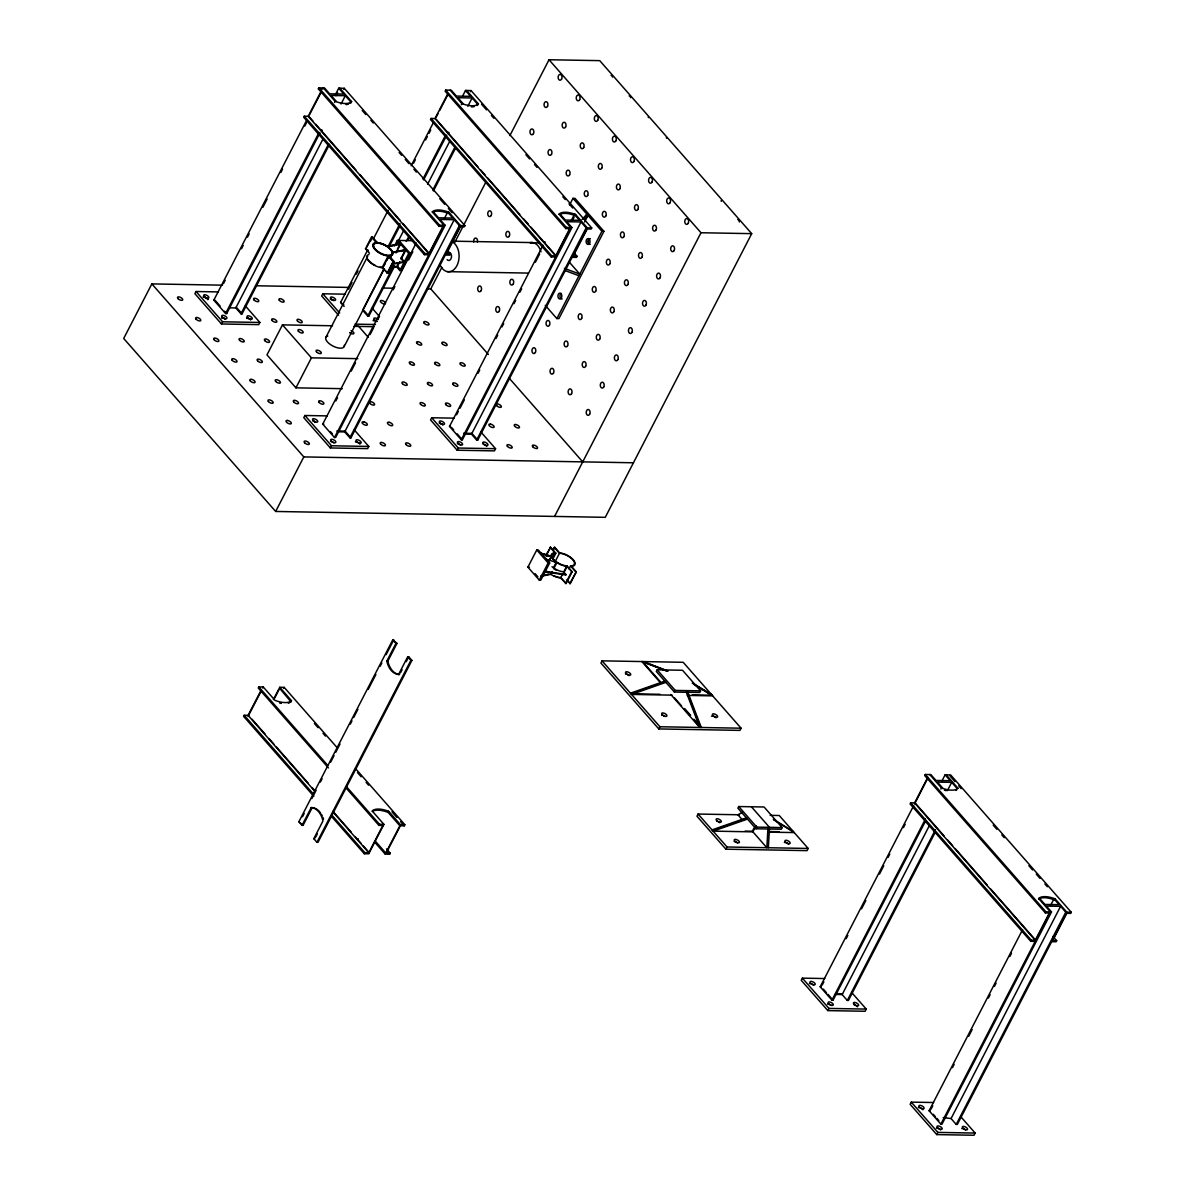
<?xml version="1.0" encoding="UTF-8"?>
<svg xmlns="http://www.w3.org/2000/svg" width="1195" height="1195" viewBox="0 0 1195 1195"><rect width="100%" height="100%" fill="white"/><g stroke="black" fill="none" stroke-linecap="round" stroke-linejoin="round"><path stroke-width="1.5" d="M767.892 828.986L766.846 847.718L752.372 831.242L745.127 831.108M768.37 847.733L769.416 829.016M222.509 285.172L151.855 283.902L123.697 338.469L275.657 511.46L605.282 517.33L751.7 233.652L599.741 60.646L549.028 59.75L509.892 135.573M218.386 291.909L196.01 291.52L194.89 293.701L221.478 323.979L258.762 324.637L259.883 322.456L245.378 305.935M313.419 121.651L308.728 116.288L304.292 116.214L303.724 117.304L424.389 254.669L428.826 254.759M443.464 226.393L439.028 226.303L318.363 88.938L318.931 87.847L324.472 87.952L329.641 93.822L343.891 94.076L338.723 88.206L335.302 94.838M320.633 92.224L308.22 116.288L428.885 253.654L442.957 226.378M319.976 132.839L226.706 313.553L225.586 313.538L213.83 300.139L306.458 120.68M309.55 114.69L321.141 92.224M223.51 283.588L225.213 280.272M241.48 248.769L243.183 245.453M247.47 237.163L249.172 233.847M262.87 207.318L267.142 199.027M280.84 172.498L282.543 169.182M304.8 126.073L306.503 122.756M335.974 95.734L337.632 92.523M339.275 89.311L339.843 88.221L351.599 101.605L351.046 102.695A19.762 8.694 27.3 0 1 350.344 103.293M225.586 313.538L319.065 132.421M334.555 102.412L335.123 101.321A19.762 8.694 27.3 0 0 351.599 101.605L350.493 101.59L345.325 95.719L331.09 95.466L336.243 101.336L335.123 101.321L323.367 87.922L322.799 89.013L318.363 88.938M221.478 323.979L222.614 321.784L259.883 322.456M343.712 89.386L344.279 88.296L464.945 225.661L464.377 226.766L459.941 226.677M228.678 307.802L235.803 307.937L323.083 138.829M341.053 104.01L345.325 95.719M235.803 307.937L240.957 313.807L328.237 144.7M240.957 313.807L242.077 313.822L329.596 144.237M332.568 325.772L282.468 324.876L266.978 354.885L295.927 387.837L342.308 388.674M345.161 294.179L322.799 293.776L321.664 295.957L338.588 315.226M478 166.941L435.503 118.559L431.066 118.469L430.499 119.56L551.164 256.94L555.6 257.015M462.943 95.436L465.512 90.462L470.666 96.332L456.415 96.078L451.262 90.208L445.705 90.103L445.137 91.193L565.803 228.574L570.239 228.648M369.449 253.235L365.506 248.739L371.555 237.013L377.5 242.645M366.76 247.275L372.063 237.013L377.306 242.988M370.301 241.42L372.571 237.028M295.927 387.837L311.417 357.828L357.798 358.664M447.423 94.48L434.995 118.544L555.66 255.909L569.731 228.633M344.13 306.413L340.605 302.41L367.806 249.71M373.751 238.193L388.196 210.2M411.14 165.746L433.232 122.936M436.324 116.946L437.982 113.734M439.64 110.537L447.931 94.48M348.567 289.16L351.987 282.528M356.274 274.238L357.977 270.921M413.604 163.162L415.322 159.846M425.584 139.949L427.302 136.633M429.005 133.317L430.723 130.001M325.757 337.573L367.642 256.417M466.065 91.567L466.618 90.476L478.388 103.86L477.821 104.951A19.762 8.694 27.3 0 1 477.119 105.548M388.061 246.633L399.952 223.584M422.896 179.13L445.003 136.32M461.345 104.667L461.897 103.577A19.762 8.694 27.3 0 0 478.388 103.86L477.268 103.845L472.115 97.975L457.864 97.721L463.018 103.592L461.897 103.577L450.142 90.193M389.421 246.17L399.698 226.288M423.657 179.862L446.766 135.095M470.501 91.656L471.069 90.566L591.734 227.931L591.166 229.022L586.73 228.932M327.281 415.89L304.919 415.502L303.799 417.682L330.388 447.961L367.657 448.618L368.792 446.437L354.288 429.916M387.046 260.151L389.197 255.969L394.141 261.571L388.076 273.311L382.131 267.68L388.196 255.939L386.403 255.745A11.143 4.899 27.3 0 1 374.588 249.143A11.143 4.899 27.3 0 1 375.006 242.764L376.485 242.63L371.555 237.013M385.313 263.498L382.684 267.74L388.748 256.014L390.675 255.82A11.143 4.899 27.3 0 0 392.961 252.772L391.109 249.441L387.06 246.065A11.143 4.899 27.3 0 0 379.293 242.854L376.948 242.585M394.455 245.961L397.323 240.419L413.336 240.703M383.968 268.741L362.578 310.192L367.731 316.063L368.852 316.077L394.35 266.694M396.815 243.87L403.656 230.62M427.616 184.194L449.858 141.085M467.828 106.265L472.115 97.975M344.19 346.505L384.372 268.666M390.003 258.21L392.169 254.012M397.352 249.247L400.22 243.705L387.285 246.23M395.993 252.982L395.918 252.025M396.994 251.055L400.579 244.124L387.852 246.648L400.22 243.705M387.06 273.282L393.125 261.556L394.141 261.571M367.731 316.063L393.409 266.321M406.24 241.45L408.81 236.476M432.769 190.065L455.026 146.955M407.943 240.344L409.646 237.058M433.441 190.946L455.534 148.15M398.846 240.434L410.243 253.415L401.371 270.593L399.847 270.578L396.591 266.858L398.025 264.095M391.9 265.813L396.949 267.277L399.817 261.735M401.251 258.957L405.822 250.099L392.737 252.205L405.463 249.68L400.878 258.538L404.134 262.258L391.93 264.259M399.847 270.578L408.72 253.385L410.243 253.415M275.657 511.46L303.814 456.908L633.44 462.779M464.945 225.661L459.388 225.571L454.234 219.701L439.984 219.447L445.137 225.317L335.616 437.534L334.495 437.519L322.74 424.12L416.218 243.018M335.825 400.937L337.543 397.621M351.24 371.092L355.512 362.802M370.062 334.615L373.482 327.983M377.769 319.692L379.472 316.376M393.17 289.847L394.873 286.531M408.57 260.002L412.843 251.727M424.389 254.669L424.957 253.579L429.393 253.669M439.028 226.303L439.596 225.213L445.137 225.317M444.211 218.819L447.632 212.187L448.752 212.202L460.508 225.586L350.971 437.803L349.866 437.788L344.698 431.918L337.573 431.783M334.495 437.519L444.032 225.302L432.276 211.903L433.382 211.933L438.535 217.804L452.785 218.058L447.632 212.187M330.388 447.961L331.523 445.765L368.792 446.437M344.698 431.918L454.234 219.701M349.866 437.788L459.388 225.571M446.377 253.967L460.448 226.691M427.048 288.817L430.768 288.876L441.821 267.456M454.593 242.719L486.066 181.73M447.841 251.234L450.306 254.042L449.738 255.132L445.302 255.043M248.62 715.357L244.183 715.282L243.616 716.373L313.807 796.273M290.236 702.361A19.762 8.694 27.3 0 0 290.938 701.764L291.505 700.673A19.762 8.694 27.3 0 1 275.029 700.375L263.258 686.991L258.822 686.916L258.269 688.006L328.446 767.907M261.361 689.679L248.112 715.357L314.599 791.045M248.052 716.447L261.048 691.293M262.706 688.081L263.258 686.991M273.386 699.613L279.75 687.289L284.186 687.364L337.124 747.637M274.716 698.014L278.853 689.993M283.618 688.454L284.186 687.364M454.07 418.16L431.709 417.757L430.573 419.938L457.162 450.216L494.446 450.873L495.566 448.693L481.062 432.187M591.734 227.931L586.177 227.827L581.024 221.956L566.774 221.702L571.927 227.573L462.39 439.79L461.27 439.775L449.514 426.391L542.993 245.274M456.624 414.799L458.327 411.483M460.045 408.167L464.317 399.877M478.015 373.348L479.733 370.032M495.985 338.529L497.703 335.212M501.975 326.922L503.692 323.606M513.955 303.724L515.672 300.408M519.944 292.118L521.662 288.802M535.345 262.273L539.632 253.982M569.567 204.928L572.973 198.34L575.004 198.37L603.938 231.322L558.887 318.617L556.87 318.572L545.249 305.367M551.164 256.94L551.731 255.849L556.168 255.924M565.803 228.574L566.37 227.468L571.927 227.573M570.986 221.075L574.422 214.443L575.527 214.458L587.283 227.842L477.761 440.059L476.641 440.044L471.487 434.173L464.362 434.054M572.48 220.373L574.138 217.161M461.27 439.775L570.807 227.558L559.051 214.174L560.171 214.189L565.325 220.059L579.575 220.313L574.422 214.443M457.162 450.216L458.297 448.035L495.566 448.693M471.487 434.173L581.024 221.956M585.206 217.49L586.894 214.189L581.965 219.611M584.893 219.761L587.447 214.816L583.743 218.879M584.579 222.016L587.985 215.429L584.28 219.492M476.641 440.044L586.177 227.827M573.152 256.223L587.238 228.947M574.616 253.489L577.08 256.298L576.528 257.388L572.091 257.313M556.87 318.572L601.921 231.292L603.938 231.322M320.499 812.839A19.762 13.25 -89 0 0 312.224 807.611L303.067 825.342L302.051 825.327L298.884 821.727L392.796 639.788L396.979 643.403L387.822 661.134L386.807 661.119L395.963 643.388L396.979 643.403M302.469 816.782L304.172 813.466M311.85 798.589L316.122 790.313M320.394 782.038L322.097 778.737M330.642 762.201L334.047 755.584M335.765 752.267L340.022 744.007M350.269 724.155L351.972 720.854M353.69 717.538L357.947 709.262M368.194 689.425L375.887 674.533M380.144 666.272L381.862 662.956M386.119 654.681L393.812 639.803M302.051 825.327L311.208 807.596L312.224 807.611M386.807 661.119A19.762 13.25 -89 0 0 398.562 674.503L407.719 656.772L408.735 656.787L411.902 660.402L317.989 842.341L316.974 842.311L313.807 838.711L322.964 820.98A19.762 13.25 -89 0 0 311.208 807.596M315.659 837.127L317.317 833.901M400.415 672.904L402.073 669.693M406.24 661.627L408.735 656.787M316.974 842.311L410.886 660.372L411.902 660.402M331.045 815.901L364.281 853.738L364.848 852.647L369.285 852.722L363.399 846.03M345.684 787.52L378.935 825.372L379.487 824.281L383.924 824.356L368.717 853.827L364.281 853.738M388.091 812.361L388.644 811.271L400.415 824.655L404.851 824.729L404.283 825.82L399.847 825.745L388.091 812.361A19.762 8.694 27.3 0 0 372.317 811.465M382.863 825.446L368.777 852.722L333.076 812.077M527.891 567.147L536.764 549.969L538.288 549.984L549.685 562.964L540.812 580.143L539.289 580.128L527.891 567.147L529.415 567.177M554.57 516.434L700.987 232.741L751.7 233.652M374.618 842.072L385.208 854.111L400.415 824.655M386.269 853.036L400.355 825.76M385.208 854.111L389.645 854.186L390.197 853.096L386.508 848.898M546.264 554.585L550.566 547.265L555.809 553.24L552.777 559.096M546.772 554.599L550.566 547.265M549.416 556.272L546.205 556.302M552.702 550.268L554.719 547.34L559.648 552.956L561.441 553.151A11.143 4.899 27.3 0 1 573.256 559.753A11.143 4.899 27.3 0 1 572.823 566.131L571.344 566.266L576.289 571.882L570.224 583.623L566.579 580.023M553.21 550.268L554.719 547.34M549.132 560.41L551.298 556.213L541.186 553.285L551.448 556.631L549.282 560.813M539.289 580.128L548.161 562.935L549.685 562.964M552.822 557.064L554.988 552.867L550.058 547.25M552.419 558.692L554.689 554.286M554.913 562.098L559.454 553.3L554.211 547.325M553.449 567.774L555.615 563.577M552.299 571.539L550.85 574.332L541.156 576.229M554.017 568.193L556.9 562.606L546.429 559.26M562.8 573.719L560.634 577.917L566.071 583.548L572.121 571.808L566.878 565.847A10.456 4.601 27.3 0 1 559.768 563.891L557.393 562.576A10.456 4.601 27.3 0 1 551.851 556.272L551.941 554.988A10.456 4.601 27.3 0 1 555.809 553.24M563.517 572.33L566.684 566.191L572.121 571.808M564.219 572.121L567.237 566.251L564.891 565.982A11.143 4.899 27.3 0 1 557.139 562.77L553.076 559.394L551.239 556.048A11.143 4.899 27.3 0 1 553.509 553.016L555.451 552.822M552 566.729L554.241 568.357A11.143 4.899 27.3 0 0 562.009 571.583L563.801 571.778L565.922 575.064L545.114 571.822M569.014 568.835L570.523 565.907A10.456 4.601 27.3 0 0 572.749 559.738A10.456 4.601 27.3 0 0 559.454 553.3M565.564 583.533L571.613 571.808M569.716 583.608L576.289 571.882M602.041 660.85L600.921 663.031L658.803 728.935L739.944 730.384L741.079 728.203L683.182 662.299L602.041 660.85L659.939 726.754L741.079 728.203M657.16 669.812L656.309 671.456L674.398 692.054L699.762 692.502L700.599 690.859L682.509 670.261L657.16 669.812L675.25 690.411L700.599 690.859M674.398 692.054L675.25 690.411M658.803 728.935L659.939 726.754M739.421 814.781L698.089 814.049L696.969 816.23L725.903 849.182L807.043 850.631L808.178 848.45L779.23 815.498L770.178 815.334M738.734 806.535L737.883 808.178L755.972 828.777L781.336 829.225L782.172 827.582L764.083 806.998L738.734 806.535L756.823 827.134L782.172 827.582M725.903 849.182L727.038 847.001L808.178 848.45M752.372 831.242L753.985 828.105M756.151 825.581L752.91 831.854L713.101 831.137L747.472 819.098M755.972 828.777L756.823 827.134M824.744 978.541L802.383 978.152L801.247 980.333L827.851 1010.611L865.12 1011.269L866.241 1009.088L851.736 992.567M944.065 835.917L915.086 802.92L910.65 802.846L910.082 803.936L1030.747 941.301L1035.184 941.391M941.675 781.47L945.096 774.838L950.249 780.708L935.999 780.454L930.845 774.584L925.288 774.48L924.721 775.57L1045.386 912.935L1049.822 913.025M927.828 777.243L914.578 802.92L1035.243 940.286L1049.315 913.01M925.483 821.129L833.064 1000.185L831.944 1000.17L820.188 986.771L913.667 805.669M914.519 804.026L927.499 778.856M822.16 985.143L823.878 981.827M846.12 938.717L847.838 935.401M861.52 908.872L865.807 900.582M879.49 874.053L883.777 865.763M888.049 857.472L889.767 854.156M903.45 827.627L905.168 824.311M831.944 1000.17L925.423 819.053M940.928 789.044L941.481 787.953A19.762 8.694 27.3 0 0 957.972 788.237L946.201 774.853M827.851 1010.611L828.971 1008.416L866.241 1009.088M835.036 994.434L842.161 994.569L929.441 825.461M947.411 790.642L951.698 782.352L956.851 788.222L957.972 788.237M842.161 994.569L847.315 1000.439L935.461 829.674M935.117 832.512L848.435 1000.454L847.315 1000.439M933.653 1102.522L911.277 1102.134L910.157 1104.314L936.746 1134.593L974.03 1135.25L975.15 1133.069L960.646 1116.548M1066.313 913.309L1070.75 913.398L1071.303 912.293L1065.761 912.203L1060.592 906.333L1046.357 906.079L1051.51 911.949L941.974 1124.166L940.853 1124.151L929.098 1110.753L1022.576 929.65M931.069 1109.124L932.787 1105.808M952.46 1067.673L954.178 1064.357M968.727 1036.17L972.147 1029.537M988.399 998.034L990.117 994.718M994.389 986.428L996.107 983.112M1009.79 956.583L1011.508 953.266M1030.747 941.301L1031.315 940.211L1035.751 940.301L990.789 889.11M1045.386 912.935L1045.954 911.845L1051.51 911.949M1050.569 905.451L1053.99 898.819L1055.11 898.834L1066.866 912.218L957.344 1124.435L956.224 1124.42L951.071 1118.55L943.214 1117.594M940.853 1124.151L1050.39 911.934L1038.634 898.535L1039.74 898.565L1044.908 904.436L1059.158 904.69L1053.99 898.819M936.746 1134.593L937.881 1132.397L975.15 1133.069M951.071 1118.55L1060.592 906.333M956.224 1124.42L1065.761 912.203M1052.735 940.599L1066.821 913.324M1052.974 936.462L1056.664 940.674L1056.096 941.765L1051.66 941.675M742.364 812.376L737.898 814.766L742.543 820.039M630.452 693.19L664.808 681.135M665.361 681.747L630.99 693.802L659.939 694.31M665.899 682.36L631.528 694.414L672.098 695.146M712.026 829.913L746.382 817.858M712.564 830.525L746.935 818.47M541.454 576.02L548.505 574.332M541.186 575.721L548.46 574.272M392.886 252.608L405.822 250.099M392.214 263.707L404.418 261.705L401.161 258M338.723 88.206L344.279 88.296M465.512 90.462L471.069 90.566M452.039 241.151L532.865 242.6M530.177 242.779L539.408 242.943M365.506 248.739L368.493 251.01M445.869 253.952L450.306 254.042M572.644 256.223L577.08 256.298M447.378 271.653L528.19 273.087M255.984 285.769L348.955 287.427M382.415 288.025L393.573 288.219M213.83 300.139L214.951 300.169L220.104 306.039M340.605 302.41L343.787 304.77M354.975 324.144L375.484 324.517M354.825 326.175L358.545 326.235L368.194 337.229M353.854 326.325L374.349 326.698M322.74 424.12L323.845 424.15M449.514 426.391L450.635 426.406M336.856 430.962L345.101 431.111L350.971 437.803M463.63 433.232L471.876 433.367L477.761 440.059M398.562 674.503L399.578 674.518A19.762 13.25 -89 0 1 387.822 661.134M692.219 694.892L712.13 695.251L692.249 683.137M687.334 695.415L712.668 695.863L694.31 684.69M279.69 688.38L290.938 701.764M945.096 774.838L950.637 774.928L1071.303 912.293M951.698 782.352L937.448 782.098L942.601 787.968L941.481 787.953L929.725 774.554M298.884 821.727L303.067 825.342M768.37 831.526L779.23 831.72M768.908 832.138L794.242 832.586L773.807 819.86M378.935 825.372L383.371 825.446M313.807 838.711L314.823 838.726M390.197 853.096L385.761 853.021L375.185 840.981M1052.227 940.584L1056.664 940.674M820.188 986.771L821.309 986.801M835.962 993.643L842.55 993.762M929.098 1110.753L930.218 1110.782M382.131 267.68L380.354 267.471A11.143 4.899 27.3 0 1 368.523 260.868A11.143 4.899 27.3 0 1 368.956 254.505M561.187 577.977L558.842 577.708A11.143 4.899 27.3 0 1 551.074 574.496L550.283 573.914M545.398 571.285L566.191 574.511M440.507 423.374L439.252 423.135L441.866 424.031M393.289 265.887L396.591 266.858M541.544 553.688L551.448 556.631M391.826 265.604L396.949 267.277M564.428 268.367L579.814 274.118L569.358 262.228M565.295 270.638L578.963 275.746M643.373 661.582L668.11 671.067M667.348 671.052L642.611 661.567L660.372 681.777M666.586 671.037L641.849 661.552L660.79 683.107M440.537 423.388L442.927 424.912L441.881 424.046M315.077 421.775C309.415 419.191 317.153 422.955 315.107 421.79M693.234 683.45L711.593 694.624M773.27 819.247L793.151 831.361M549.028 59.75L700.987 232.741M572.973 198.34L601.921 231.292M481.585 104.264L486.499 109.865M491.429 115.482L493.893 118.29M525.905 154.723L529.594 158.935M534.523 164.537L536.988 167.345M562.845 196.772L565.31 199.58M568.999 203.792L572.689 207.99M445.705 90.103L566.37 227.468M480.465 169.735L485.379 175.336M487.844 178.145L519.81 214.532M523.5 218.745L528.414 224.331M530.879 227.14L554.988 254.58M431.066 118.469L551.731 255.849M950.085 776.018L954.999 781.635M958.704 785.832L961.168 788.64M993.179 825.088L996.869 829.285M1001.798 834.902L1004.263 837.695M1028.88 865.733L1032.57 869.945M1036.274 874.143L1039.964 878.355M1044.893 883.956L1047.358 886.765M362.19 110.418L365.879 114.615M370.808 120.232L373.273 123.025M399.13 152.467L401.595 155.275M405.284 159.473L408.974 163.685M413.903 169.287L416.368 172.095M439.76 198.728L444.689 204.33M448.379 208.542L452.068 212.74M925.288 774.48L1045.954 911.845M318.931 87.847L439.596 225.213M947.74 840.115L952.669 845.716M955.119 848.51L987.1 884.912M315.779 124.325L356.14 170.287M359.829 174.485L400.415 220.672M402.864 223.48L428.213 252.324M910.65 802.846L1031.315 940.211M304.292 116.214L424.957 253.579M397.323 240.419L408.72 253.385M430.768 288.876L488.367 354.452M509.189 378.173L582.727 461.882M388.375 255.596L393.633 261.571L387.568 273.296L382.325 267.322A10.456 4.601 27.3 0 1 380.129 267.068M397.95 266.709L401.371 270.593M388.196 255.939L393.125 261.556M366.014 248.754L368.448 251.533M372.153 308.205L379.412 316.451M364.146 310.73L368.852 316.077M451.665 427.586L453.727 429.931M457.237 433.919L462.39 439.79M570.523 565.907L575.781 571.882M322.799 293.776L339.724 313.045M431.709 417.757L458.297 448.035M684.69 708.62L690.62 715.357M694.161 719.405L701.271 727.486L687.842 692.293M674.473 697.835L681.568 705.916M683.943 708.62L689.859 715.357M693.399 719.39L700.509 727.471L687.08 692.278M670.798 694.504L699.747 727.456L686.318 692.263M568.252 581.367L570.224 583.623M536.764 549.969L548.161 562.935M566.071 583.548L560.828 577.573A10.456 4.601 27.3 0 1 553.718 575.631M751.401 806.774L769.49 827.358M535.121 573.66L537.914 576.856M282.468 324.876L311.417 357.828M698.089 814.049L727.038 847.001M236.192 307.13L242.077 313.822M823.37 989.146L826.462 992.672M827.911 994.315L833.064 1000.185M933.31 1114.293L935.371 1116.653M936.82 1118.296L938.882 1120.641M224.645 311.208L226.706 313.553M330.462 431.664L332.524 434.009M802.383 978.152L828.971 1008.416M911.277 1102.134L937.881 1132.397M196.01 291.52L222.614 321.784M304.919 415.502L331.523 445.765M151.855 283.902L303.814 456.908M392.796 639.788L395.963 643.388M407.719 656.772L410.886 660.372M355.602 768.669L404.851 824.729M314.404 723.498L318.094 727.71M323.023 733.312L325.488 736.12M357.499 772.553L361.189 776.765M366.118 782.366L368.583 785.175M391.975 811.808L396.889 817.41M400.594 821.622L404.283 825.82M279.75 687.289L291.505 700.673M383.924 824.356L372.168 810.972A19.762 8.694 27.3 0 1 388.644 811.271M258.822 686.916L327.774 765.412M346.251 786.429L379.487 824.281M387.18 851.393L389.645 854.186M252.145 719.375L265.305 734.342M268.995 738.555L273.909 744.141M276.374 746.95L308.34 783.352M312.029 787.55L314.494 790.343M332.927 811.345L351.375 832.347M355.064 836.545L361.054 843.356M244.183 715.282L313.135 793.779M331.598 814.811L364.848 852.647M483.303 444.256A2.913 1.285 27.3 0 1 486.709 446.422M388.987 363.594A2.913 1.285 27.3 0 1 388.046 364.848M457.341 443.733A2.913 1.285 27.3 0 1 460.568 445.063M355.408 441.971A2.913 1.285 27.3 0 1 359.934 444.167M330.567 441.463A2.913 1.285 27.3 0 1 331.164 441.538M331.837 441.717A2.913 1.285 27.3 0 1 333.778 442.807M373.273 320.828A2.913 1.285 27.3 0 1 376.784 321.515M221.508 317.945A2.913 1.285 27.3 0 1 225.243 319.229L225.347 319.274A2.913 1.285 27.3 0 0 221.658 317.482M246.872 318.408A2.913 1.285 27.3 0 1 250.591 319.692M331.314 299.631A2.913 1.285 27.3 0 1 333.345 300.468M385.358 303.754A2.913 1.285 27.3 0 1 381.1 302.484A2.913 1.285 27.3 0 1 381.817 300.498A2.913 1.285 27.3 0 1 385.582 303.127M203.927 297.301A2.913 1.285 27.3 0 1 207.153 298.645L207.616 299.094A2.913 1.285 27.3 0 1 207.945 299.542M203.06 296.943A2.913 1.285 27.3 0 1 207.258 298.675L207.586 299.138A2.913 1.285 27.3 0 1 207.736 299.557M473.788 242.107A2.913 1.942 -89 0 1 475.61 238.059A2.913 1.942 -89 0 1 477.388 242.062M562.158 298.944A2.913 1.942 -89 0 1 560.022 296.838A2.913 1.942 -89 0 1 561.172 293.387M589.957 238.641A2.913 1.942 -89 0 0 588.254 241.539A2.913 1.942 -89 0 0 589.807 244.392A2.913 1.942 -89 0 1 588.254 241.539A2.913 1.942 -89 0 1 589.822 238.641M737.688 219.492A2.913 1.942 -89 0 1 738.973 220.582M739.227 221.239A2.913 1.942 -89 0 1 739.346 221.971M721.138 200.64A2.913 1.942 -89 0 1 721.257 201.372M666.257 137.679A2.913 1.942 -89 0 1 666.616 138.202M648.168 117.08A2.913 1.942 -89 0 1 648.512 117.618M629.138 95.914A2.913 1.942 -89 0 1 629.631 96.108M630.422 97.019A2.913 1.942 -89 0 1 630.676 97.676M611.048 75.33A2.913 1.942 -89 0 1 611.974 75.882M612.333 76.42A2.913 1.942 -89 0 1 612.587 77.078M351.031 330.701A2.913 1.285 27.3 0 1 353.825 333.599A2.913 1.285 27.3 0 1 349.612 332.613M344.279 345.25A10.262 4.511 27.3 0 1 332.255 345.684A10.262 4.511 27.3 0 1 327.774 336.034M556.497 570.314A11.143 4.899 27.3 0 1 553.957 568.91M375.215 265.38A10.456 4.601 27.3 0 1 367.866 259.255M367.298 257.747A10.456 4.601 27.3 0 1 367.388 256.462M447.752 252.608A4.108 2.748 -89 0 1 451.516 256.895A4.108 2.748 -89 0 1 447.094 259.659M530.177 242.63A15.386 10.307 -89 0 1 541.006 251.861M452.8 242.137A15.386 10.307 -89 0 1 456.923 265.649A15.386 10.307 -89 0 1 440.567 265.843M625.448 673.905A2.913 1.285 27.3 0 1 629.138 675.698M661.627 715.103A2.913 1.285 27.3 0 1 662.239 715.163M662.911 715.357A2.913 1.285 27.3 0 1 664.853 716.432M711.473 716.223A2.913 1.285 27.3 0 1 716.029 717.792M716.671 820.995A2.913 1.285 27.3 0 1 719.763 822.728M734.163 841.534A2.913 1.285 27.3 0 1 737.375 842.863M784.368 842.475A2.913 1.285 27.3 0 1 788.566 844.223M809.418 983.575A2.913 1.285 27.3 0 1 813.616 985.307M827.508 1004.173A2.913 1.285 27.3 0 1 831.242 1005.458M853.977 1004.636A2.913 1.285 27.3 0 1 857.383 1006.817M1038.634 898.535A19.762 8.694 27.3 0 1 1055.11 898.834M1038.769 899.043A19.762 8.694 27.3 0 1 1054.543 899.925M936.417 1128.155A2.913 1.285 27.3 0 1 940.614 1129.887M961.766 1128.603A2.913 1.285 27.3 0 1 965.5 1129.887M918.328 1107.556A2.913 1.285 27.3 0 1 922.854 1109.752M357.529 839.338A19.762 8.694 27.3 0 1 358.231 838.756M289.369 702.854A19.762 8.694 27.3 0 1 288.353 703.228M281.408 703.392A19.762 8.694 27.3 0 1 279.735 703.078M321.41 814.243A19.762 13.25 -89 0 1 322.217 815.782M322.919 817.425A19.762 13.25 -89 0 1 323.516 819.172M956.702 789.925A19.762 8.694 27.3 0 1 955.836 790.418M946.201 790.642A19.762 8.694 27.3 0 1 944.468 790.209M247.007 317.945A2.913 1.285 27.3 0 1 250.696 319.722M432.276 211.903A19.762 8.694 27.3 0 1 448.752 212.202L448.185 213.293A19.762 8.694 27.3 0 0 433.277 211.918M348.462 104.159A19.762 8.694 27.3 0 1 346.012 104.577M322.262 130.315A19.762 8.694 27.3 0 1 320.484 129.687M330.343 299.153A2.913 1.285 27.3 0 1 333.569 300.483M373.288 320.245A2.913 1.285 27.3 0 1 377.008 321.53M544.412 242.54A19.762 8.694 27.3 0 1 545.114 241.943M449.051 132.585A19.762 8.694 27.3 0 1 447.259 131.943M474.086 106.684A19.762 8.694 27.3 0 1 471.383 106.878M559.051 214.174A19.762 8.694 27.3 0 1 575.527 214.458L574.974 215.548A19.762 8.694 27.3 0 0 560.052 214.174M376.709 321.261A2.913 1.285 27.3 0 1 373.915 318.348A2.913 1.285 27.3 0 1 378.143 319.349M392.333 252.563L392.244 253.848A10.456 4.601 27.3 0 1 381.28 253.654A10.456 4.601 27.3 0 1 373.452 244.736A10.456 4.601 27.3 0 1 384.417 244.93L386.792 246.26A10.456 4.601 27.3 0 1 392.333 252.563M515.896 424.554L515.314 424.494A2.913 1.285 27.3 0 0 514.522 425.988A2.913 1.285 27.3 0 0 517.808 427.93L518.391 427.989A2.913 1.285 27.3 0 0 519.183 426.495A2.913 1.285 27.3 0 0 515.896 424.554M490.547 424.106L489.965 424.046A2.913 1.285 27.3 0 0 489.173 425.539A2.913 1.285 27.3 0 0 492.445 427.466L493.027 427.541A2.913 1.285 27.3 0 0 493.819 426.032A2.913 1.285 27.3 0 0 490.547 424.106M389.122 422.298L388.539 422.238A2.913 1.285 27.3 0 0 387.748 423.732A2.913 1.285 27.3 0 0 391.019 425.659L391.616 425.734A2.913 1.285 27.3 0 0 392.393 424.225A2.913 1.285 27.3 0 0 389.122 422.298M363.773 421.85L363.175 421.775A2.913 1.285 27.3 0 0 362.399 423.284A2.913 1.285 27.3 0 0 365.67 425.211L366.253 425.271A2.913 1.285 27.3 0 0 367.044 423.777A2.913 1.285 27.3 0 0 363.773 421.85M287.696 420.491L287.114 420.431A2.913 1.285 27.3 0 0 286.322 421.925A2.913 1.285 27.3 0 0 289.593 423.852L290.191 423.926A2.913 1.285 27.3 0 0 290.983 422.418A2.913 1.285 27.3 0 0 287.696 420.491M496.612 405.613A2.913 1.285 27.3 0 0 501.168 407.181A2.913 1.285 27.3 0 0 498.509 404.149A2.913 1.285 27.3 0 0 496.612 405.613M532.791 446.796A2.913 1.285 27.3 0 0 537.347 448.364A2.913 1.285 27.3 0 0 534.688 445.332A2.913 1.285 27.3 0 0 532.791 446.796M460.433 364.415A2.913 1.285 27.3 0 0 464.989 365.984A2.913 1.285 27.3 0 0 462.331 362.951A2.913 1.285 27.3 0 0 460.433 364.415M435.07 363.967A2.913 1.285 27.3 0 0 439.64 365.536A2.913 1.285 27.3 0 0 436.967 362.503A2.913 1.285 27.3 0 0 435.07 363.967M453.159 384.566A2.913 1.285 27.3 0 0 457.73 386.134A2.913 1.285 27.3 0 0 455.056 383.102A2.913 1.285 27.3 0 0 453.159 384.566M507.427 446.347A2.913 1.285 27.3 0 0 511.998 447.916A2.913 1.285 27.3 0 0 509.339 444.884A2.913 1.285 27.3 0 0 507.427 446.347M409.721 363.519A2.913 1.285 27.3 0 0 414.277 365.087A2.913 1.285 27.3 0 0 411.618 362.055A2.913 1.285 27.3 0 0 409.721 363.519M445.899 404.702A2.913 1.285 27.3 0 0 450.455 406.27A2.913 1.285 27.3 0 0 447.796 403.238A2.913 1.285 27.3 0 0 445.899 404.702M427.81 384.103A2.913 1.285 27.3 0 0 432.366 385.686A2.913 1.285 27.3 0 0 429.707 382.654A2.913 1.285 27.3 0 0 427.81 384.103M402.446 383.655A2.913 1.285 27.3 0 0 407.017 385.223A2.913 1.285 27.3 0 0 404.343 382.191A2.913 1.285 27.3 0 0 402.446 383.655M420.535 404.254A2.913 1.285 27.3 0 0 425.106 405.822A2.913 1.285 27.3 0 0 422.447 402.79A2.913 1.285 27.3 0 0 420.535 404.254M369.823 403.342A2.913 1.285 27.3 0 0 374.393 404.926A2.913 1.285 27.3 0 0 371.735 401.893A2.913 1.285 27.3 0 0 369.823 403.342M406.016 444.54A2.913 1.285 27.3 0 0 410.572 446.108A2.913 1.285 27.3 0 0 407.913 443.076A2.913 1.285 27.3 0 0 406.016 444.54M380.652 444.092A2.913 1.285 27.3 0 0 385.223 445.66A2.913 1.285 27.3 0 0 382.549 442.628A2.913 1.285 27.3 0 0 380.652 444.092M319.11 402.446A2.913 1.285 27.3 0 0 323.681 404.015A2.913 1.285 27.3 0 0 321.022 400.982A2.913 1.285 27.3 0 0 319.11 402.446M257.582 360.8A2.913 1.285 27.3 0 0 262.138 362.369A2.913 1.285 27.3 0 0 259.479 359.337A2.913 1.285 27.3 0 0 257.582 360.8M275.672 381.399A2.913 1.285 27.3 0 0 280.227 382.968A2.913 1.285 27.3 0 0 277.569 379.935A2.913 1.285 27.3 0 0 275.672 381.399M293.761 401.998A2.913 1.285 27.3 0 0 298.332 403.566A2.913 1.285 27.3 0 0 295.658 400.534A2.913 1.285 27.3 0 0 293.761 401.998M250.308 380.951A2.913 1.285 27.3 0 0 254.879 382.519A2.913 1.285 27.3 0 0 252.22 379.487A2.913 1.285 27.3 0 0 250.308 380.951M232.218 360.352A2.913 1.285 27.3 0 0 236.789 361.921A2.913 1.285 27.3 0 0 234.13 358.888A2.913 1.285 27.3 0 0 232.218 360.352M304.591 442.733A2.913 1.285 27.3 0 0 309.147 444.301A2.913 1.285 27.3 0 0 306.488 441.269A2.913 1.285 27.3 0 0 304.591 442.733M268.412 401.535A2.913 1.285 27.3 0 0 272.968 403.118A2.913 1.285 27.3 0 0 270.309 400.086A2.913 1.285 27.3 0 0 268.412 401.535M416.98 343.368A2.913 1.285 27.3 0 0 421.551 344.937A2.913 1.285 27.3 0 0 418.877 341.904A2.913 1.285 27.3 0 0 416.98 343.368M442.329 343.816A2.913 1.285 27.3 0 0 446.9 345.4A2.913 1.285 27.3 0 0 444.241 342.367A2.913 1.285 27.3 0 0 442.329 343.816M239.493 340.202A2.913 1.285 27.3 0 0 244.049 341.785A2.913 1.285 27.3 0 0 241.39 338.753A2.913 1.285 27.3 0 0 239.493 340.202M264.842 340.665A2.913 1.285 27.3 0 0 269.413 342.233A2.913 1.285 27.3 0 0 266.739 339.201A2.913 1.285 27.3 0 0 264.842 340.665M214.129 339.753A2.913 1.285 27.3 0 0 218.7 341.322A2.913 1.285 27.3 0 0 216.041 338.29A2.913 1.285 27.3 0 0 214.129 339.753M272.116 320.514A2.913 1.285 27.3 0 0 276.672 322.082A2.913 1.285 27.3 0 0 274.013 319.05A2.913 1.285 27.3 0 0 272.116 320.514M297.465 320.962A2.913 1.285 27.3 0 0 302.036 322.545A2.913 1.285 27.3 0 0 299.362 319.513A2.913 1.285 27.3 0 0 297.465 320.962M424.24 323.233A2.913 1.285 27.3 0 0 428.811 324.801A2.913 1.285 27.3 0 0 426.152 321.769A2.913 1.285 27.3 0 0 424.24 323.233M196.04 319.155A2.913 1.285 27.3 0 0 200.611 320.738A2.913 1.285 27.3 0 0 197.937 317.706A2.913 1.285 27.3 0 0 196.04 319.155M254.012 299.915A2.913 1.285 27.3 0 0 258.583 301.498A2.913 1.285 27.3 0 0 255.924 298.466A2.913 1.285 27.3 0 0 254.012 299.915M279.376 300.378A2.913 1.285 27.3 0 0 283.932 301.947A2.913 1.285 27.3 0 0 281.273 298.914A2.913 1.285 27.3 0 0 279.376 300.378M177.95 298.571A2.913 1.285 27.3 0 0 182.521 300.139A2.913 1.285 27.3 0 0 179.847 297.107A2.913 1.285 27.3 0 0 177.95 298.571M535.42 352.376A2.913 1.942 -89 0 0 534.15 347.745A2.913 1.942 -89 0 0 532.074 351.763A2.913 1.942 -89 0 0 535.42 352.376M553.509 372.974A2.913 1.942 -89 0 0 552.239 368.329A2.913 1.942 -89 0 0 550.163 372.347A2.913 1.942 -89 0 0 553.509 372.974M571.598 393.558A2.913 1.942 -89 0 0 570.329 388.928A2.913 1.942 -89 0 0 568.252 392.946A2.913 1.942 -89 0 0 571.598 393.558M589.688 414.157A2.913 1.942 -89 0 0 588.418 409.526A2.913 1.942 -89 0 0 586.342 413.545A2.913 1.942 -89 0 0 589.688 414.157M499.241 311.178A2.913 1.942 -89 0 0 497.971 306.547A2.913 1.942 -89 0 0 495.895 310.566A2.913 1.942 -89 0 0 499.241 311.178M481.152 290.594A2.913 1.942 -89 0 0 479.882 285.963A2.913 1.942 -89 0 0 477.806 289.967A2.913 1.942 -89 0 0 481.152 290.594M549.491 325.1A2.913 1.942 -89 0 0 548.221 320.469A2.913 1.942 -89 0 0 546.16 324.472A2.913 1.942 -89 0 0 549.491 325.1M585.684 366.282A2.913 1.942 -89 0 0 584.415 361.652A2.913 1.942 -89 0 0 582.338 365.67A2.913 1.942 -89 0 0 585.684 366.282M567.595 345.699A2.913 1.942 -89 0 0 566.325 341.053A2.913 1.942 -89 0 0 564.249 345.071A2.913 1.942 -89 0 0 567.595 345.699M513.312 283.902A2.913 1.942 -89 0 0 512.043 279.272A2.913 1.942 -89 0 0 509.981 283.29A2.913 1.942 -89 0 0 513.312 283.902M603.774 386.881A2.913 1.942 -89 0 0 602.504 382.251A2.913 1.942 -89 0 0 600.428 386.269A2.913 1.942 -89 0 0 603.774 386.881M599.756 339.007A2.913 1.942 -89 0 0 598.486 334.376A2.913 1.942 -89 0 0 596.41 338.394A2.913 1.942 -89 0 0 599.756 339.007M581.666 318.423A2.913 1.942 -89 0 0 580.397 313.777A2.913 1.942 -89 0 0 578.32 317.795A2.913 1.942 -89 0 0 581.666 318.423M617.845 359.605A2.913 1.942 -89 0 0 616.575 354.975A2.913 1.942 -89 0 0 614.499 358.993A2.913 1.942 -89 0 0 617.845 359.605M491.22 215.444A2.913 1.942 -89 0 0 489.95 210.813A2.913 1.942 -89 0 0 487.874 214.816A2.913 1.942 -89 0 0 491.22 215.444M509.309 236.042A2.913 1.942 -89 0 0 508.039 231.397A2.913 1.942 -89 0 0 505.963 235.415A2.913 1.942 -89 0 0 509.309 236.042M595.752 291.132A2.913 1.942 -89 0 0 594.483 286.501A2.913 1.942 -89 0 0 592.406 290.519A2.913 1.942 -89 0 0 595.752 291.132M613.842 311.731A2.913 1.942 -89 0 0 612.572 307.1A2.913 1.942 -89 0 0 610.496 311.118A2.913 1.942 -89 0 0 613.842 311.731M631.931 332.329A2.913 1.942 -89 0 0 630.661 327.699A2.913 1.942 -89 0 0 628.585 331.717A2.913 1.942 -89 0 0 631.931 332.329M627.913 284.455A2.913 1.942 -89 0 0 626.643 279.824A2.913 1.942 -89 0 0 624.567 283.842A2.913 1.942 -89 0 0 627.913 284.455M609.823 263.856A2.913 1.942 -89 0 0 608.554 259.225A2.913 1.942 -89 0 0 606.477 263.244A2.913 1.942 -89 0 0 609.823 263.856M646.002 305.054A2.913 1.942 -89 0 0 644.732 300.423A2.913 1.942 -89 0 0 642.671 304.426A2.913 1.942 -89 0 0 646.002 305.054M641.999 257.179A2.913 1.942 -89 0 0 640.729 252.548A2.913 1.942 -89 0 0 638.653 256.566A2.913 1.942 -89 0 0 641.999 257.179M605.82 215.981A2.913 1.942 -89 0 0 604.551 211.351A2.913 1.942 -89 0 0 602.474 215.369A2.913 1.942 -89 0 0 605.82 215.981M660.088 277.778A2.913 1.942 -89 0 0 658.818 273.132A2.913 1.942 -89 0 0 656.742 277.15A2.913 1.942 -89 0 0 660.088 277.778M587.716 195.397A2.913 1.942 -89 0 0 586.446 190.767A2.913 1.942 -89 0 0 584.385 194.77A2.913 1.942 -89 0 0 587.716 195.397M623.909 236.58A2.913 1.942 -89 0 0 622.64 231.95A2.913 1.942 -89 0 0 620.563 235.968A2.913 1.942 -89 0 0 623.909 236.58M569.627 174.799A2.913 1.942 -89 0 0 568.357 170.168A2.913 1.942 -89 0 0 566.296 174.186A2.913 1.942 -89 0 0 569.627 174.799M533.448 133.616A2.913 1.942 -89 0 0 532.178 128.97A2.913 1.942 -89 0 0 530.102 132.989A2.913 1.942 -89 0 0 533.448 133.616M551.537 154.2A2.913 1.942 -89 0 0 550.268 149.569A2.913 1.942 -89 0 0 548.191 153.587A2.913 1.942 -89 0 0 551.537 154.2M656.07 229.903A2.913 1.942 -89 0 0 654.8 225.272A2.913 1.942 -89 0 0 652.724 229.276A2.913 1.942 -89 0 0 656.07 229.903M601.802 168.122A2.913 1.942 -89 0 0 600.532 163.476A2.913 1.942 -89 0 0 598.456 167.494A2.913 1.942 -89 0 0 601.802 168.122M619.891 188.705A2.913 1.942 -89 0 0 618.622 184.075A2.913 1.942 -89 0 0 616.545 188.093A2.913 1.942 -89 0 0 619.891 188.705M637.981 209.304A2.913 1.942 -89 0 0 636.711 204.674A2.913 1.942 -89 0 0 634.635 208.692A2.913 1.942 -89 0 0 637.981 209.304M674.159 250.502A2.913 1.942 -89 0 0 672.89 245.856A2.913 1.942 -89 0 0 670.828 249.874A2.913 1.942 -89 0 0 674.159 250.502M583.713 147.523A2.913 1.942 -89 0 0 582.443 142.892A2.913 1.942 -89 0 0 580.367 146.91A2.913 1.942 -89 0 0 583.713 147.523M547.534 106.325A2.913 1.942 -89 0 0 546.264 101.694A2.913 1.942 -89 0 0 544.188 105.713A2.913 1.942 -89 0 0 547.534 106.325M565.623 126.924A2.913 1.942 -89 0 0 564.354 122.293A2.913 1.942 -89 0 0 562.277 126.311A2.913 1.942 -89 0 0 565.623 126.924M670.156 202.627A2.913 1.942 -89 0 0 668.886 197.997A2.913 1.942 -89 0 0 666.81 202A2.913 1.942 -89 0 0 670.156 202.627M615.888 140.846A2.913 1.942 -89 0 0 614.603 136.2A2.913 1.942 -89 0 0 612.542 140.218A2.913 1.942 -89 0 0 615.888 140.846M633.977 161.43A2.913 1.942 -89 0 0 632.708 156.799A2.913 1.942 -89 0 0 630.631 160.817A2.913 1.942 -89 0 0 633.977 161.43M561.605 79.049A2.913 1.942 -89 0 0 560.336 74.419A2.913 1.942 -89 0 0 558.259 78.437A2.913 1.942 -89 0 0 561.605 79.049M688.245 223.226A2.913 1.942 -89 0 0 686.976 218.58A2.913 1.942 -89 0 0 684.899 222.599A2.913 1.942 -89 0 0 688.245 223.226M652.067 182.028A2.913 1.942 -89 0 0 650.797 177.398A2.913 1.942 -89 0 0 648.721 181.416A2.913 1.942 -89 0 0 652.067 182.028M597.784 120.247A2.913 1.942 -89 0 0 596.514 115.616A2.913 1.942 -89 0 0 594.453 119.619A2.913 1.942 -89 0 0 597.784 120.247M579.694 99.648A2.913 1.942 -89 0 0 578.425 95.017A2.913 1.942 -89 0 0 576.363 99.036A2.913 1.942 -89 0 0 579.694 99.648M298.421 331.254A2.913 1.285 27.3 0 0 302.992 332.822A2.913 1.285 27.3 0 0 300.318 329.79A2.913 1.285 27.3 0 0 298.421 331.254M316.511 351.838A2.913 1.285 27.3 0 0 321.082 353.421A2.913 1.285 27.3 0 0 318.408 350.389A2.913 1.285 27.3 0 0 316.511 351.838M375.245 249.157A10.262 4.511 27.3 0 0 391.348 254.714A10.262 4.511 27.3 0 0 381.952 244.004A10.262 4.511 27.3 0 0 375.245 249.157M662.135 714.625A2.913 1.285 27.3 0 0 666.705 716.208A2.913 1.285 27.3 0 0 664.047 713.176A2.913 1.285 27.3 0 0 662.135 714.625M625.956 673.442A2.913 1.285 27.3 0 0 630.527 675.011A2.913 1.285 27.3 0 0 627.853 671.978A2.913 1.285 27.3 0 0 625.956 673.442M712.847 715.536A2.913 1.285 27.3 0 0 717.418 717.105A2.913 1.285 27.3 0 0 714.759 714.072A2.913 1.285 27.3 0 0 712.847 715.536M785.384 841.967A2.913 1.285 27.3 0 0 789.94 843.536A2.913 1.285 27.3 0 0 787.281 840.503A2.913 1.285 27.3 0 0 785.384 841.967M734.671 841.056A2.913 1.285 27.3 0 0 739.227 842.624A2.913 1.285 27.3 0 0 736.568 839.592A2.913 1.285 27.3 0 0 734.671 841.056M716.567 820.457A2.913 1.285 27.3 0 0 721.138 822.041A2.913 1.285 27.3 0 0 718.479 819.008A2.913 1.285 27.3 0 0 716.567 820.457M561.426 297.779A2.913 1.942 -89 0 0 560.156 293.148A2.913 1.942 -89 0 0 558.08 297.167A2.913 1.942 -89 0 0 561.426 297.779M589.583 243.227A2.913 1.942 -89 0 0 588.313 238.597A2.913 1.942 -89 0 0 586.237 242.615A2.913 1.942 -89 0 0 589.583 243.227M828.523 1003.651A2.913 1.285 27.3 0 0 833.094 1005.219A2.913 1.285 27.3 0 0 830.42 1002.187A2.913 1.285 27.3 0 0 828.523 1003.651M853.872 1004.099A2.913 1.285 27.3 0 0 858.443 1005.682A2.913 1.285 27.3 0 0 855.784 1002.65A2.913 1.285 27.3 0 0 853.872 1004.099M810.434 983.052A2.913 1.285 27.3 0 0 814.99 984.635A2.913 1.285 27.3 0 0 812.331 981.603A2.913 1.285 27.3 0 0 810.434 983.052M962.782 1128.08A2.913 1.285 27.3 0 0 967.352 1129.663A2.913 1.285 27.3 0 0 964.694 1126.631A2.913 1.285 27.3 0 0 962.782 1128.08M937.433 1127.632A2.913 1.285 27.3 0 0 941.989 1129.2A2.913 1.285 27.3 0 0 939.33 1126.168A2.913 1.285 27.3 0 0 937.433 1127.632M919.343 1107.033A2.913 1.285 27.3 0 0 923.899 1108.616A2.913 1.285 27.3 0 0 921.24 1105.584A2.913 1.285 27.3 0 0 919.343 1107.033M331.075 441A2.913 1.285 27.3 0 0 335.631 442.568A2.913 1.285 27.3 0 0 332.972 439.536A2.913 1.285 27.3 0 0 331.075 441M356.424 441.448A2.913 1.285 27.3 0 0 360.995 443.031A2.913 1.285 27.3 0 0 358.321 439.999A2.913 1.285 27.3 0 0 356.424 441.448M204.076 296.42A2.913 1.285 27.3 0 0 208.632 298.003A2.913 1.285 27.3 0 0 205.973 294.971A2.913 1.285 27.3 0 0 204.076 296.42M312.971 420.401A2.913 1.285 27.3 0 0 317.541 421.984A2.913 1.285 27.3 0 0 314.882 418.952A2.913 1.285 27.3 0 0 312.971 420.401M222.165 317.019A2.913 1.285 27.3 0 0 226.721 318.587A2.913 1.285 27.3 0 0 224.062 315.555A2.913 1.285 27.3 0 0 222.165 317.019M247.514 317.467A2.913 1.285 27.3 0 0 252.085 319.05A2.913 1.285 27.3 0 0 249.426 316.018A2.913 1.285 27.3 0 0 247.514 317.467M457.849 443.255A2.913 1.285 27.3 0 0 462.405 444.839A2.913 1.285 27.3 0 0 459.746 441.806A2.913 1.285 27.3 0 0 457.849 443.255M483.198 443.704A2.913 1.285 27.3 0 0 487.769 445.287A2.913 1.285 27.3 0 0 485.11 442.255A2.913 1.285 27.3 0 0 483.198 443.704M330.851 298.675A2.913 1.285 27.3 0 0 335.422 300.259A2.913 1.285 27.3 0 0 332.748 297.226A2.913 1.285 27.3 0 0 330.851 298.675M439.76 422.657A2.913 1.285 27.3 0 0 444.316 424.24A2.913 1.285 27.3 0 0 441.657 421.208A2.913 1.285 27.3 0 0 439.76 422.657"/></g></svg>
